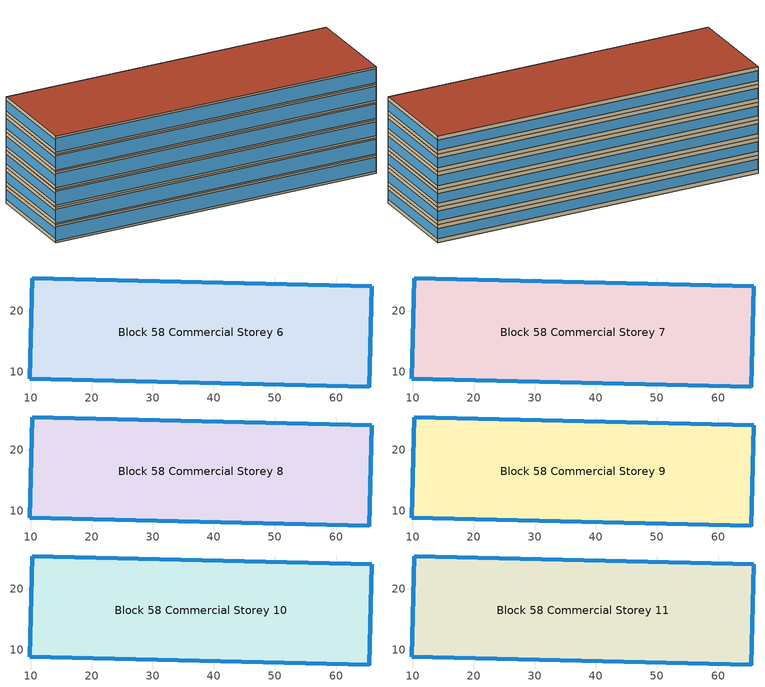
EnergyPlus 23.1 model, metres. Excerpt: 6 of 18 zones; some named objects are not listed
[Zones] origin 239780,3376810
Block 58 Commercial Storey 6
 floor outside (Project Floor): 65.88,24.07 65.48,7.55 9.79,8.89 10.19,25.41 z18
 wall outside (Project Wall): 9.79,8.89 65.48,7.55 65.88,24.07 10.19,25.41 9.79,8.89 z18:21
 window (Commercial_south_window_construction): 9.82,8.89 65.46,7.55 z18.3:20.7
 window (Commercial_east_window_construction): 65.48,7.56 65.88,24.07 z18.68:20.32
 window (Commercial_north_window_construction): 65.85,24.07 10.22,25.41 z18.68:20.32
 window (Commercial_west_window_construction): 10.19,25.4 9.79,8.9 z18.68:20.32
 roof outside (Project Ceiling): 65.48,7.55 65.88,24.07 10.19,25.41 9.79,8.89 z21
Block 58 Commercial Storey 7
 floor outside (Project Floor): 65.88,24.07 65.48,7.55 9.79,8.89 10.19,25.41 z21
 wall outside (Project Wall): 9.79,8.89 65.48,7.55 65.88,24.07 10.19,25.41 9.79,8.89 z21:24
 window (Commercial_south_window_construction): 9.82,8.89 65.46,7.55 z21.3:23.7
 window (Commercial_east_window_construction): 65.48,7.56 65.88,24.07 z21.68:23.32
 window (Commercial_north_window_construction): 65.85,24.07 10.22,25.41 z21.68:23.32
 window (Commercial_west_window_construction): 10.19,25.4 9.79,8.9 z21.68:23.32
 roof outside (Project Ceiling): 65.48,7.55 65.88,24.07 10.19,25.41 9.79,8.89 z24
Block 58 Commercial Storey 8
 floor outside (Project Floor): 65.88,24.07 65.48,7.55 9.79,8.89 10.19,25.41 z24
 wall outside (Project Wall): 9.79,8.89 65.48,7.55 65.88,24.07 10.19,25.41 9.79,8.89 z24:27
 window (Commercial_south_window_construction): 9.82,8.89 65.46,7.55 z24.3:26.7
 window (Commercial_east_window_construction): 65.48,7.56 65.88,24.07 z24.68:26.32
 window (Commercial_north_window_construction): 65.85,24.07 10.22,25.41 z24.68:26.32
 window (Commercial_west_window_construction): 10.19,25.4 9.79,8.9 z24.68:26.32
 roof outside (Project Ceiling): 65.48,7.55 65.88,24.07 10.19,25.41 9.79,8.89 z27
Block 58 Commercial Storey 9
 floor outside (Project Floor): 65.88,24.07 65.48,7.55 9.79,8.89 10.19,25.41 z27
 wall outside (Project Wall): 9.79,8.89 65.48,7.55 65.88,24.07 10.19,25.41 9.79,8.89 z27:30
 window (Commercial_south_window_construction): 9.82,8.89 65.46,7.55 z27.3:29.7
 window (Commercial_east_window_construction): 65.48,7.56 65.88,24.07 z27.68:29.32
 window (Commercial_north_window_construction): 65.85,24.07 10.22,25.41 z27.68:29.32
 window (Commercial_west_window_construction): 10.19,25.4 9.79,8.9 z27.68:29.32
 roof outside (Project Ceiling): 65.48,7.55 65.88,24.07 10.19,25.41 9.79,8.89 z30
Block 58 Commercial Storey 10
 floor outside (Project Floor): 65.88,24.07 65.48,7.55 9.79,8.89 10.19,25.41 z30
 wall outside (Project Wall): 9.79,8.89 65.48,7.55 65.88,24.07 10.19,25.41 9.79,8.89 z30:33
 window (Commercial_south_window_construction): 9.82,8.89 65.46,7.55 z30.3:32.7
 window (Commercial_east_window_construction): 65.48,7.56 65.88,24.07 z30.68:32.33
 window (Commercial_north_window_construction): 65.85,24.07 10.22,25.41 z30.68:32.33
 window (Commercial_west_window_construction): 10.19,25.4 9.79,8.9 z30.68:32.33
 roof outside (Project Ceiling): 65.48,7.55 65.88,24.07 10.19,25.41 9.79,8.89 z33
Block 58 Commercial Storey 11
 floor outside (Project Floor): 65.88,24.07 65.48,7.55 9.79,8.89 10.19,25.41 z33
 wall outside (Project Wall): 9.79,8.89 65.48,7.55 65.88,24.07 10.19,25.41 9.79,8.89 z33:36
 window (Commercial_south_window_construction): 9.82,8.89 65.46,7.55 z33.3:35.7
 window (Commercial_east_window_construction): 65.48,7.56 65.88,24.07 z33.67:35.33
 window (Commercial_north_window_construction): 65.85,24.07 10.22,25.41 z33.67:35.33
 window (Commercial_west_window_construction): 10.19,25.4 9.79,8.9 z33.67:35.33
 roof outside (Project Ceiling): 65.48,7.55 65.88,24.07 10.19,25.41 9.79,8.89 z36
[Building]
Building_1: North Axis=0; Terrain=City; Loads Convergence Tolerance Value=0.04; Temperature Convergence Tolerance Value=0.4; Solar Distribution=FullExterior; Maximum Number of Warmup Days=25; Minimum Number of Warmup Days=6
[Site:Location]
CHN Design_Conditions: Latitude=30; Longitude=114; Time Zone=8; Elevation=12
[SIZINGPERIOD:DESIGNDAY] Day of Month=21; DryBulb Temperature Range Modifier Type=DefaultMultipliers; Humidity Condition Type=Wetbulb; Barometric Pressure=101181; Rain Indicator=No; Snow Indicator=No; Daylight Saving Time Indicator=No; Sky Clearness=0; Begin Environment Reset Mode=FullResetAtBeginEnvironment
Name | Month | Day Type | Maximum DryBulb Temperature | Daily DryBulb Temperature Range | Wetbulb or DewPoint at Maximum DryBulb | Wind Speed | Wind Direction | Solar Model Indicator | ASHRAE Clear Sky Optical Depth for Beam Irradiance taub | ASHRAE Clear Sky Optical Depth for Diffuse Irradiance taud
Ann Htg 99.6% Condns DB | 1 | WinterDesignDay | -10 | 0 | -4.8 | 1 | 340 | ASHRAEClearSky | 0 | 0
Ann Clg .4% Condns DB=>MWB | 7 | SummerDesignDay | 40 | 6.6 | 27.1 | 3.5 | 220 | ASHRAETau | 0.781 | 1.413
[MATERIAL]
DefaultMaterial: Roughness=Rough; Thickness=0.1; Conductivity=0.1; Density=1000; Specific Heat=1000; Thermal Absorptance=0.9; Solar Absorptance=0.7; Visible Absorptance=0.7
[WINDOWMATERIAL:SIMPLEGLAZINGSYSTEM] UFactor=1.6; Visible Transmittance=0.6
Name | Solar Heat Gain Coefficient
Commercial_east_window; Commercial_south_window; Commercial_west_window | 0.3
Commercial_north_window | 0.35
[CONSTRUCTION]
Project Wall; Project Floor; Project Ceiling: DefaultMaterial
Commercial_east_window_construction: Commercial_east_window
Commercial_south_window_construction: Commercial_south_window
Commercial_west_window_construction: Commercial_west_window
Commercial_north_window_construction: Commercial_north_window
[SPACE] Ceiling Height=autocalculate; Volume=autocalculate; Floor Area=autocalculate; Space Type=Commercial
Name | Zone
Block 58 Commercial Storey 6_space | Block 58 Commercial Storey 6
Block 58 Commercial Storey 7_space | Block 58 Commercial Storey 7
Block 58 Commercial Storey 8_space | Block 58 Commercial Storey 8
Block 58 Commercial Storey 9_space | Block 58 Commercial Storey 9
Block 58 Commercial Storey 10_space | Block 58 Commercial Storey 10
Block 58 Commercial Storey 11_space | Block 58 Commercial Storey 11
[SPACELIST]
Commercial: Block 58 Commercial Storey 0_space, Block 58 Commercial Storey 1_space, Block 58 Commercial Storey 2_space, Block 58 Commercial Storey 3_space, Block 58 Commercial Storey 4_space, Block 58 Commercial Storey 5_space, Block 58 Commercial Storey 6_space, Block 58 Commercial Storey 7_space, Block 58 Commercial Storey 8_space, Block 58 Commercial Storey 9_space, Block 58 Commercial Storey 10_space, Block 58 Commercial Storey 11_space, Block 58 Commercial Storey 12_space, Block 58 Commercial Storey 13_space, Block 58 Commercial Storey 14_space, Block 58 Commercial Storey 15_space, Block 58 Commercial Storey 16_space, Block 58 Commercial Storey 17_space
[ZONE] Type=1; Multiplier=1; Ceiling Height=autocalculate; Volume=autocalculate; Floor Area=autocalculate; Part of Total Floor Area=Yes
Block 58 Commercial Storey 6; Block 58 Commercial Storey 7; Block 58 Commercial Storey 8; Block 58 Commercial Storey 9; Block 58 Commercial Storey 10; Block 58 Commercial Storey 11
[PEOPLE]
People_for_commercial: Zone or ZoneList or Space or SpaceList=Commercial; Number of People Schedule=SeasonalSchedule_Schedule_commerical_people; Number of People Calculation Method=People/Area; People per Floor Area=0.125; Fraction Radiant=0.3; Sensible Heat Fraction=autocalculate; Activity Level Schedule=SeasonalSchedule_Schedule_commerical_activity; Carbon Dioxide Generation Rate=3.82e-08; Enable ASHRAE 55 Comfort Warnings=No; Mean Radiant Temperature Calculation Type=ZoneAveraged; Clothing Insulation Calculation Method=ClothingInsulationSchedule; Cold Stress Temperature Threshold=15.56; Heat Stress Temperature Threshold=30
[LIGHTS]
Light_for_commercial: Zone or ZoneList or Space or SpaceList=Commercial; Schedule=SeasonalSchedule_commerical_lighting; Design Level Calculation Method=Watts/Area; Watts per Zone Floor Area=10; Return Air Fraction=0; Fraction Radiant=0.32; Fraction Visible=0.25; Fraction Replaceable=1; EndUse Subcategory=General; Return Air Fraction Calculated from Plenum Temperature=No; Return Air Fraction Function of Plenum Temperature Coefficient 1=0; Return Air Fraction Function of Plenum Temperature Coefficient 2=0
[ELECTRICEQUIPMENT]
Equipment_for_commercial: Zone or ZoneList or Space or SpaceList=Commercial; Schedule=SeasonalSchedule_Schedule_commerical_equipment; Design Level Calculation Method=Watts/Area; Watts per Zone Floor Area=13; Fraction Latent=0; Fraction Radiant=0; Fraction Lost=0; EndUse Subcategory=Electric Equipment
[DAYLIGHTING:CONTROLS] Illuminance Setpoint at Reference Point 1=500
Name | Zone or Space | Glare Calculation Daylighting Reference Point | Daylighting Reference Point 1
Dlight_Block 58 Commercial Storey 6 | Block 58 Commercial Storey 6 | Rpoint_Block 58 Commercial Storey 6 | Rpoint_Block 58 Commercial Storey 6
Dlight_Block 58 Commercial Storey 7 | Block 58 Commercial Storey 7 | Rpoint_Block 58 Commercial Storey 7 | Rpoint_Block 58 Commercial Storey 7
Dlight_Block 58 Commercial Storey 8 | Block 58 Commercial Storey 8 | Rpoint_Block 58 Commercial Storey 8 | Rpoint_Block 58 Commercial Storey 8
Dlight_Block 58 Commercial Storey 9 | Block 58 Commercial Storey 9 | Rpoint_Block 58 Commercial Storey 9 | Rpoint_Block 58 Commercial Storey 9
Dlight_Block 58 Commercial Storey 10 | Block 58 Commercial Storey 10 | Rpoint_Block 58 Commercial Storey 10 | Rpoint_Block 58 Commercial Storey 10
Dlight_Block 58 Commercial Storey 11 | Block 58 Commercial Storey 11 | Rpoint_Block 58 Commercial Storey 11 | Rpoint_Block 58 Commercial Storey 11
[HVACTEMPLATE:ZONE:IDEALLOADSAIRSYSTEM] Template Thermostat=Thermostat_for_commercial; Maximum Heating Supply Air Temperature=50; Minimum Cooling Supply Air Temperature=13; Maximum Heating Supply Air Humidity Ratio=0.0156; Minimum Cooling Supply Air Humidity Ratio=0.0077; Heating Limit=NoLimit; Cooling Limit=NoLimit; Dehumidification Control Type=ConstantSensibleHeatRatio; Cooling Sensible Heat Ratio=0.7; Dehumidification Setpoint=60; Humidification Control Type=None; Humidification Setpoint=30; Outdoor Air Method=DetailedSpecification; Outdoor Air Flow Rate per Person=0.00944; Outdoor Air Flow Rate per Zone Floor Area=0; Outdoor Air Flow Rate per Zone=0; Design Specification Outdoor Air Object=Ventilation_for_commercial; Demand Controlled Ventilation Type=None; Outdoor Air Economizer Type=NoEconomizer; Heat Recovery Type=None; Sensible Heat Recovery Effectiveness=0.7; Latent Heat Recovery Effectiveness=0.65
Block 58 Commercial Storey 6; Block 58 Commercial Storey 7; Block 58 Commercial Storey 8; Block 58 Commercial Storey 9; Block 58 Commercial Storey 10; Block 58 Commercial Storey 11
[DESIGNSPECIFICATION:OUTDOORAIR]
Ventilation_for_commercial: Outdoor Air Method=Flow/Person; Outdoor Air Flow per Person=0.00833333; Outdoor Air Flow per Zone Floor Area=0; Outdoor Air Flow per Zone=0; Outdoor Air Flow Air Changes per Hour=0
[SCHEDULE:DAY:HOURLY]
Schedule_commerical_lighting_weekday_hourly; Schedule_commerical_lighting_holiday_hourly: 0.1, 0.1, 0.1, 0.1, 0.1, 0.1, 0.1, 0.5, 0.6, 0.6, 0.6, 0.6, 0.6, 0.6, 0.6, 0.6, 0.8, 0.9, 1, 1, 1, 0.1, 0.1, 0.1
Schedule_commerical_equipment_weekday_hourly; Schedule_commerical_equipment_holiday_hourly: 0.2, 0.2, 0.2, 0.2, 0.2, 0.2, 0.2, 0.3, 0.5, 1, 1, 1, 1, 1, 1, 1, 1, 1, 1, 0.8, 0.5, 0.2, 0.2, 0.2
Schedule_commerical_people_weekday_hourly: 0.1, 0.1, 0.1, 0.1, 0.1, 0.1, 0.1, 0.2, 0.5, 0.8, 0.8, 0.8, 0.8, 0.8, 0.8, 0.8, 0.8, 0.8, 0.8, 0.7, 0.5, 0.1, 0.1, 0.1
Schedule_commerical_people_holiday_hourly: 0.1, 0.1, 0.1, 0.1, 0.1, 0.1, 0.1, 0.2, 0.5, 0.8, 1, 1, 1, 1, 1, 1, 1, 0.8, 0.8, 0.7, 0.5, 0.1, 0.1, 0.1
Schedule_commerical_activity_weekday_hourly; Schedule_commerical_activity_holiday_hourly: 207, 207, 207, 207, 207, 207, 207, 207, 207, 207, 207, 207, 207, 207, 207, 207, 207, 207, 207, 207, 207, 207, 207, 207
[SCHEDULE:WEEK:DAILY]
Schedule_commerical_lighting_weekly: Schedule_commerical_lighting_holiday_hourly, Schedule_commerical_lighting_weekday_hourly, Schedule_commerical_lighting_weekday_hourly, Schedule_commerical_lighting_weekday_hourly, Schedule_commerical_lighting_weekday_hourly, Schedule_commerical_lighting_weekday_hourly, Schedule_commerical_lighting_holiday_hourly, Schedule_commerical_lighting_holiday_hourly, Schedule_commerical_lighting_weekday_hourly, Schedule_commerical_lighting_weekday_hourly, Schedule_commerical_lighting_holiday_hourly, Schedule_commerical_lighting_holiday_hourly
Schedule_commerical_equipment_weekly: Schedule_commerical_equipment_holiday_hourly, Schedule_commerical_equipment_weekday_hourly, Schedule_commerical_equipment_weekday_hourly, Schedule_commerical_equipment_weekday_hourly, Schedule_commerical_equipment_weekday_hourly, Schedule_commerical_equipment_weekday_hourly, Schedule_commerical_equipment_holiday_hourly, Schedule_commerical_equipment_holiday_hourly, Schedule_commerical_equipment_weekday_hourly, Schedule_commerical_equipment_weekday_hourly, Schedule_commerical_equipment_holiday_hourly, Schedule_commerical_equipment_holiday_hourly
Schedule_commerical_people_weekly: Schedule_commerical_people_holiday_hourly, Schedule_commerical_people_weekday_hourly, Schedule_commerical_people_weekday_hourly, Schedule_commerical_people_weekday_hourly, Schedule_commerical_people_weekday_hourly, Schedule_commerical_people_weekday_hourly, Schedule_commerical_people_holiday_hourly, Schedule_commerical_people_holiday_hourly, Schedule_commerical_people_weekday_hourly, Schedule_commerical_people_weekday_hourly, Schedule_commerical_people_holiday_hourly, Schedule_commerical_people_holiday_hourly
Schedule_commerical_activity_weekly: Schedule_commerical_activity_holiday_hourly, Schedule_commerical_activity_weekday_hourly, Schedule_commerical_activity_weekday_hourly, Schedule_commerical_activity_weekday_hourly, Schedule_commerical_activity_weekday_hourly, Schedule_commerical_activity_weekday_hourly, Schedule_commerical_activity_holiday_hourly, Schedule_commerical_activity_holiday_hourly, Schedule_commerical_activity_weekday_hourly, Schedule_commerical_activity_weekday_hourly, Schedule_commerical_activity_holiday_hourly, Schedule_commerical_activity_holiday_hourly
[SCHEDULE:YEAR]
SeasonalSchedule_commerical_lighting: Schedule_commerical_lighting_weekly, 1, 1, 12, 31
SeasonalSchedule_Schedule_commerical_equipment: Schedule_commerical_equipment_weekly, 1, 1, 12, 31
SeasonalSchedule_Schedule_commerical_people: Schedule_commerical_people_weekly, 1, 1, 12, 31
SeasonalSchedule_Schedule_commerical_activity: Schedule_commerical_activity_weekly, 1, 1, 12, 31
